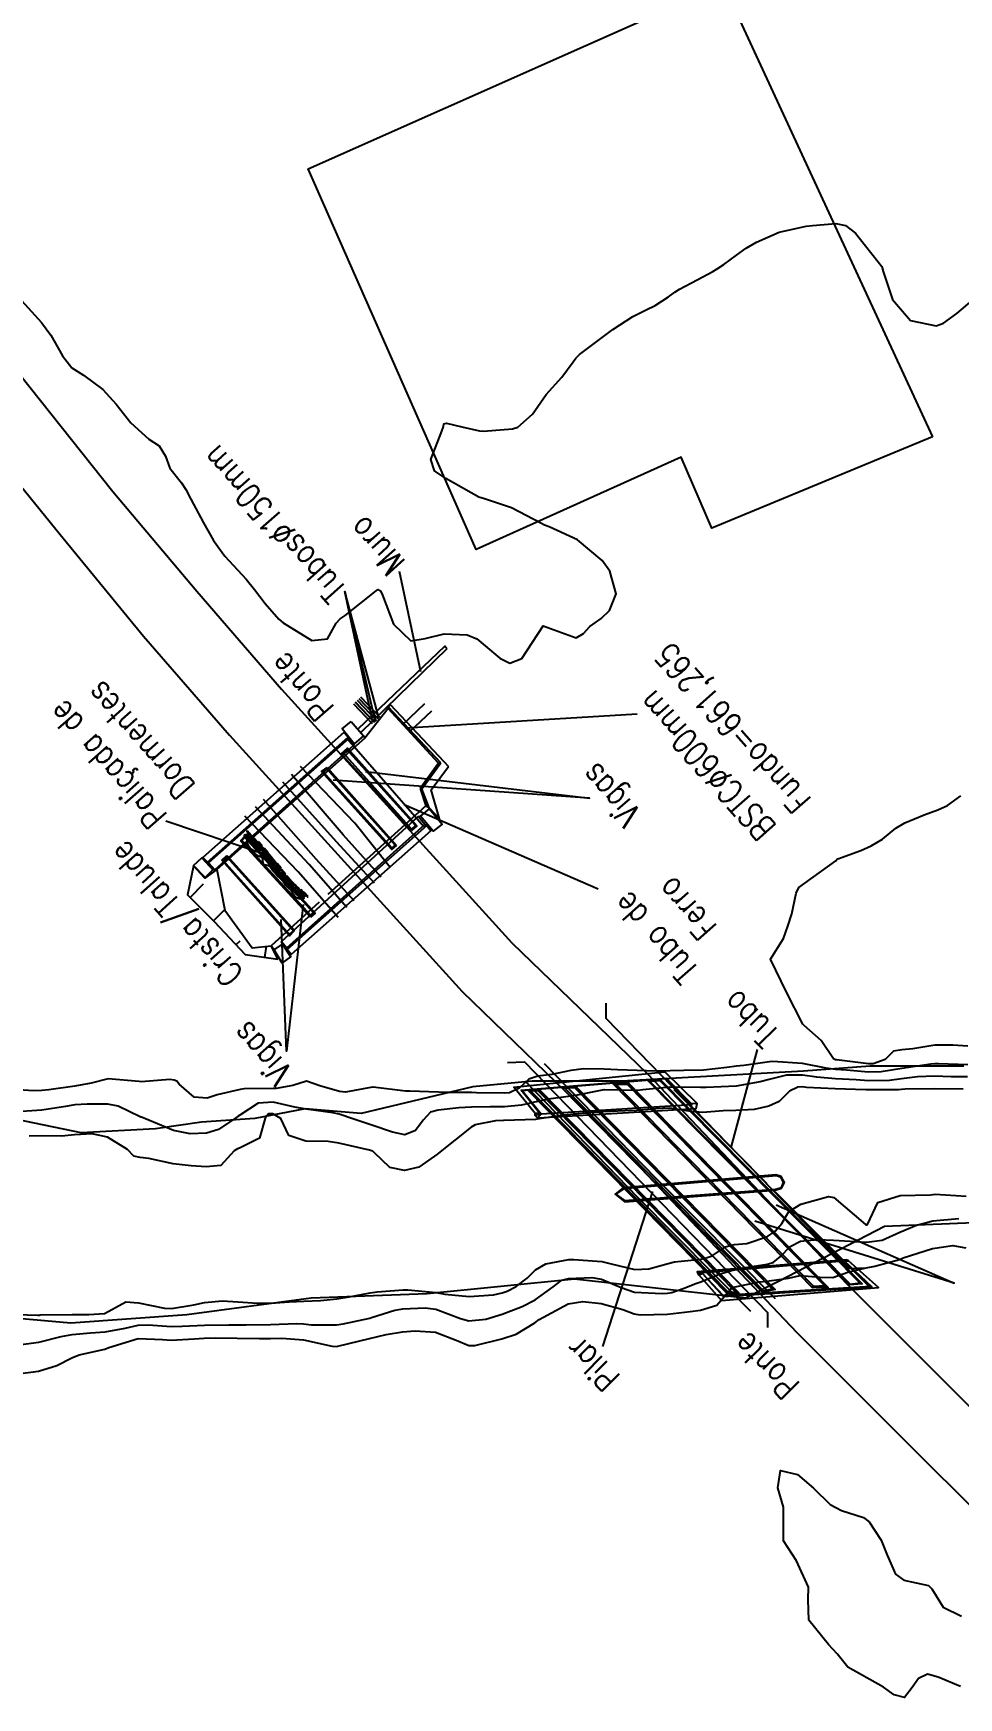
# Model space of a CAD drawing. Header units: metres. Extents: x 292545 to 299085, y 7450245 to 7463078.
# Drawn here: x 295940.8 to 295996.8, y 7458257.2 to 7458357.9 of the extents above; entities that cross this region are included whole.
import ezdxf

# ---------------------------------------------------------------- set-up
doc = ezdxf.new("R2010")
doc.units = ezdxf.units.M
doc.linetypes.add('CONTINUO', pattern=[0])
doc.linetypes.add('TRACEJADO', pattern=[8.7, 8, -0.7])
doc.layers.get('0').update_dxf_attribs({"color": 255})
for name, color, linetype in [('_TR_CRAVADO', 45, 'CONTINUO'), ('Curvas de Nivel 1m', 11, 'Continuous'), ('Edificações', 30, 'Continuous'), ('H_TALUDE', 45, 'Continuous'), ('Hidrografia', 140, 'Continuous'), ('LASTRO', 45, 'Continuous'), ('Linha Férrea', 20, 'Continuous'), ('MURO', 30, 'Continuous'), ('PALIÇADA', 45, 'CONTINUO'), ('PILAR', 45, 'Continuous'), ('PONTE', 45, 'CONTINUO'), ('Pontes e viadutos', 190, 'Continuous'), ('TALUDE', 45, 'Continuous'), ('TEXTO', 45, 'Continuous'), ('TRILHO', 45, 'Continuous'), ('TUBO', 45, 'Continuous'), ('VIGA', 190, 'Continuous')]:
    doc.layers.add(name, color=color, linetype=linetype)
doc.styles.add('ROMANS', font='romans', dxfattribs={"height": 0.2})
doc.styles.get("Standard").update_dxf_attribs({"font": 'simplex.shx'})

# ---------------------------------------------------------------- blocks, each defined once
blk = doc.blocks.new('SIMB_TR_CRAVADO')
at = {"color": 0, "linetype": 'Continuous', "flags": 128}
for points in [[(-0.49, 0.74), (-0.49, 0.46)], [(-0.43, 0.4), (-0.2, 0.4)], [(-0.34, 0.89), (0.33, 0.89)], [(-0.15, 0.35), (-0.15, -0.35)], [(0.15, 0.35), (0.15, -0.35)], [(0.2, 0.4), (0.43, 0.4)], [(0.49, 0.74), (0.49, 0.46)], [(-0.91, -0.64), (-0.91, -0.78)], [(-0.91, -0.78), (0.91, -0.78)], [(-0.85, -0.58), (-0.37, -0.58)], [(0.37, -0.58), (0.84, -0.58)], [(0.91, -0.64), (0.91, -0.78)]]:
    blk.add_lwpolyline(points, dxfattribs=at)
at = {"color": 0, "linetype": 'Continuous'}
for centre, radius, start, end in [((-0.34, 0.74), 0.156, 90, 180), ((-0.43, 0.46), 0.0616, 180, 270), ((-0.2, 0.35), 0.0558, 0, 90), ((0.2, 0.35), 0.0558, 90, 180), ((0.33, 0.74), 0.156, 0, 90), ((0.43, 0.46), 0.0616, 270, 0), ((-0.85, -0.64), 0.0642, 90, 180), ((-0.37, -0.35), 0.226, 270, 0), ((0.37, -0.35), 0.226, 180, 270), ((0.84, -0.64), 0.0642, 0, 90)]:
    blk.add_arc(centre, radius, start, end, dxfattribs=at)
at = {"color": 0}
blk.add_point((0, 0), dxfattribs=at)
for tag in ['desc:', 'cota:', 'pto:']:
    blk.add_attdef(tag, (0, 0), '', height=1)
blk = doc.blocks.new('5306C51293E414118D0B4')
at = {"layer": 'H_TALUDE', "color": 32, "linetype": 'CONTINUO', "flags": 128}
for points in [[(0, 0), (0, 0)], [(-0.21, -1.9), (0.6, -1.09)], [(1.21, -3.31), (1.89, -2.63)], [(2.59, -4.76), (2.83, -4.53)], [(4.32, -5.53), (4.42, -4.86)]]:
    blk.add_lwpolyline(points, dxfattribs=at)

msp = doc.modelspace()

# ---------------------------------------------------------------- linework, layer by layer
at = {"layer": 'Curvas de Nivel 1m', "flags": 128}
for points, elevation in [([(295939.88, 7458341.98), (295941.28, 7458340.42), (295941.85, 7458339.65), (295942.56, 7458338.4), (295943.11, 7458337.67), (295943.82, 7458337.22), (295944.99, 7458336.37), (295945.8, 7458335.47), (295946.69, 7458334.35), (295947.77, 7458333.36), (295948.4, 7458332.96), (295948.78, 7458332.32), (295949.04, 7458331.6), (295949.75, 7458330.71), (295950.02, 7458330.31), (295950.32, 7458329.72), (295951.09, 7458328.3), (295951.7, 7458327.22), (295952.38, 7458326.28), (295953.67, 7458324.88), (295954.18, 7458324.26), (295954.81, 7458323.41), (295955.65, 7458322.47), (295955.9, 7458322.24), (295957.63, 7458321.16), (295958.58, 7458321.26), (295959.11, 7458322.21), (295959.35, 7458322.49), (295959.65, 7458322.68), (295961.54, 7458324.17), (295961.6, 7458324.24), (295961.66, 7458324.26), (295961.8, 7458324.17), (295961.92, 7458323.91), (295962.59, 7458322.16), (295963.63, 7458321.14), (295964.49, 7458321.29), (295965.64, 7458321.58), (295967.04, 7458321.51), (295967.63, 7458321.26), (295969.01, 7458320.09), (295969.62, 7458319.79), (295970.34, 7458320.07), (295971.64, 7458322.05), (295973.64, 7458321.33), (295974.07, 7458321.6), (295974.47, 7458322.02), (295975.15, 7458322.51), (295975.65, 7458322.99), (295976.05, 7458324), (295975.68, 7458325.36), (295975.21, 7458326.01), (295973.71, 7458327.26), (295971.99, 7458328.05), (295971.71, 7458328.16), (295971.5, 7458328.27), (295969.73, 7458329.2), (295968.09, 7458329.74), (295967.74, 7458329.84), (295967.28, 7458330.1), (295965.75, 7458330.98), (295965.06, 7458331.43), (295964.84, 7458332.13), (295965.51, 7458333.85), (295965.6, 7458334.12), (295965.63, 7458334.28), (295965.79, 7458334.33), (295966.71, 7458334.11), (295967.78, 7458333.87), (295968.03, 7458333.85), (295969.78, 7458333.99), (295970.11, 7458334.08), (295970.99, 7458334.87), (295971.81, 7458336.05), (295972.77, 7458337.1), (295973.45, 7458338.03), (295973.61, 7458338.25), (295973.84, 7458338.48), (295975.85, 7458340), (295977.06, 7458340.79), (295977.87, 7458341.18), (295978.41, 7458341.44), (295979.22, 7458341.97), (295979.6, 7458342.25), (295979.89, 7458342.43), (295980.95, 7458343), (295981.9, 7458343.51), (295982.17, 7458343.66), (295982.57, 7458343.92), (295983.34, 7458344.49), (295983.91, 7458344.91), (295984.54, 7458345.28), (295985.92, 7458345.89), (295987.55, 7458346.24), (295987.93, 7458346.28), (295989.35, 7458346.42), (295989.93, 7458346.29), (295990.54, 7458345.83), (295991.14, 7458345.05), (295991.91, 7458344.08), (295992.12, 7458343.81), (295992.21, 7458343.5), (295992.77, 7458341.8), (295993.86, 7458340.54), (295995.42, 7458340.22), (295995.86, 7458340.38), (295996.67, 7458340.96), (295997.6, 7458341.74)], 663), ([(295997.34, 7458296.62), (295996.43, 7458296.67), (295995.34, 7458296.68), (295994.01, 7458296.46), (295993.34, 7458296.4), (295992.84, 7458296.31), (295992.32, 7458295.81), (295991.6, 7458295.55), (295991.33, 7458295.55), (295989.38, 7458295.79), (295989.33, 7458295.79), (295989.29, 7458295.8), (295989.2, 7458295.84), (295988.45, 7458296.96), (295987.42, 7458297.87), (295987.35, 7458297.94), (295986.36, 7458299.88), (295985.4, 7458301.89), (295986.17, 7458303.13), (295986.45, 7458303.88), (295986.69, 7458304.63), (295986.95, 7458305.88), (295987.11, 7458306.22), (295987.46, 7458306.48), (295989.34, 7458307.84), (295989.41, 7458307.91), (295989.47, 7458307.95), (295990.85, 7458308.46), (295991.49, 7458308.74), (295992.16, 7458309.15), (295992.97, 7458309.8), (295993.51, 7458310.13), (295994.68, 7458310.61), (295995.51, 7458310.91), (295996.1, 7458311.18), (295996.91, 7458311.76)], 664), ([(295997.33, 7458295.48), (295995.56, 7458295.54), (295995.33, 7458295.54), (295995.09, 7458295.53), (295993.33, 7458295.26), (295992.08, 7458295.06), (295991.33, 7458295.04), (295989.99, 7458295.17), (295989.33, 7458295.21), (295988.76, 7458295.28), (295987.33, 7458295.56), (295985.54, 7458295.68), (295985.33, 7458295.66), (295983.78, 7458295.45), (295983.33, 7458295.4), (295982.74, 7458295.33), (295981.33, 7458295.17), (295980.14, 7458295.14), (295979.32, 7458295.13), (295978.47, 7458295.11), (295977.32, 7458295.15), (295976.14, 7458295.19), (295975.33, 7458295.22), (295974.1, 7458295.25), (295973.32, 7458295.14), (295972.16, 7458294.89), (295971.32, 7458294.8), (295970.76, 7458294.62), (295970.18, 7458294.07), (295969.59, 7458293.79), (295969.31, 7458293.76), (295967.61, 7458293.79), (295967.31, 7458293.8), (295965.63, 7458293.81), (295965.31, 7458293.82), (295963.56, 7458293.9), (295963.31, 7458293.9), (295961.35, 7458294.14), (295961.31, 7458294.14), (295959.68, 7458293.82), (295959.31, 7458293.86), (295958.12, 7458294.21), (295957.32, 7458294.49), (295956.49, 7458294.23), (295955.49, 7458294.06), (295955.31, 7458294.06), (295953.55, 7458294.03), (295953.31, 7458294), (295951.92, 7458293.67), (295951.3, 7458293.47), (295950.53, 7458293.53), (295949.62, 7458294.32), (295949.48, 7458294.49), (295949.32, 7458294.56), (295949.05, 7458294.59), (295947.31, 7458294.46), (295947.19, 7458294.47), (295945.32, 7458294.63), (295944.29, 7458294.38), (295943.31, 7458294.2), (295941.73, 7458293.98), (295941.31, 7458293.93), (295940.8, 7458293.91), (295939.31, 7458294.02)], 663), ([(295997.32, 7458294.75), (295996.32, 7458294.76), (295995.32, 7458294.79), (295994.29, 7458294.75), (295993.32, 7458294.63), (295992.59, 7458294.53), (295991.32, 7458294.52), (295990.58, 7458294.57), (295989.32, 7458294.63), (295988.19, 7458294.73), (295987.32, 7458294.86), (295986.35, 7458294.85), (295985.32, 7458294.6), (295984.77, 7458294.45), (295983.32, 7458294.2), (295981.49, 7458294.12), (295981.31, 7458294.11), (295981.15, 7458294.11), (295979.31, 7458294.13), (295977.66, 7458293.98), (295977.36, 7458293.94), (295977.31, 7458293.93), (295975.35, 7458293.97), (295975.31, 7458293.97), (295973.69, 7458293.64), (295973.31, 7458293.58), (295971.95, 7458293.4), (295971.3, 7458293.26), (295970.33, 7458293.04), (295969.3, 7458292.95), (295968.44, 7458292.94), (295967.3, 7458292.93), (295966.53, 7458292.88), (295965.29, 7458292.74), (295964.82, 7458292.61), (295964.37, 7458292.14), (295963.91, 7458291.51), (295963.27, 7458291.25), (295962.53, 7458291.41), (295961.28, 7458291.83), (295960.19, 7458292.19), (295959.29, 7458292.49), (295958.92, 7458292.57), (295957.29, 7458292.8), (295956.61, 7458292.92), (295955.3, 7458293.22), (295954.4, 7458293.16), (295953.29, 7458292.44), (295953.19, 7458292.37), (295953.05, 7458292.27), (295951.99, 7458291.57), (295951.27, 7458291.34), (295950.28, 7458291.31), (295949.28, 7458291.51), (295947.33, 7458292.31), (295947.29, 7458292.32), (295947.26, 7458292.34), (295945.92, 7458292.98), (295945.3, 7458293.1), (295944.04, 7458293.11), (295943.3, 7458293.06), (295942.73, 7458292.97), (295941.3, 7458292.74), (295939.47, 7458292.61)], 662), ([(295997.05, 7458294.01), (295995.32, 7458294.04), (295993.53, 7458294.02), (295993.31, 7458293.99), (295993.14, 7458293.98), (295991.31, 7458293.98), (295991.15, 7458293.98), (295989.31, 7458294.04), (295987.57, 7458294.12), (295987.32, 7458294.15), (295987.05, 7458294.14), (295986.54, 7458293.88), (295985.92, 7458293.27), (295985.3, 7458292.99), (295984.4, 7458292.79), (295983.29, 7458292.71), (295982.53, 7458292.69), (295981.29, 7458292.6), (295980.58, 7458292.66), (295979.3, 7458292.86), (295978.43, 7458292.83), (295977.29, 7458292.72), (295976.59, 7458292.7), (295975.29, 7458292.64), (295974.72, 7458292.59), (295973.29, 7458292.48), (295972.89, 7458292.43), (295971.28, 7458292.19), (295971.17, 7458292.18), (295969.28, 7458292.12), (295969.24, 7458292.12), (295968.75, 7458292.09), (295967.53, 7458291.85), (295967.28, 7458291.71), (295965.31, 7458290.13), (295965.26, 7458290.09), (295964.12, 7458289.28), (295963.25, 7458289.09), (295962.35, 7458289.26), (295961.42, 7458290.18), (295961.33, 7458290.25), (295961.26, 7458290.27), (295961.13, 7458290.31), (295959.27, 7458290.75), (295958.62, 7458290.85), (295957.27, 7458290.87), (295956.24, 7458291.2), (295955.76, 7458292.24), (295955.29, 7458292.52), (295955.02, 7458292.52), (295954.81, 7458292.25), (295954.47, 7458291.05), (295953.26, 7458290.43), (295953.14, 7458290.4), (295952.95, 7458290.27), (295952.14, 7458289.4), (295951.25, 7458289.3), (295950.33, 7458289.38), (295949.25, 7458289.5), (295947.77, 7458289.82), (295947.26, 7458289.87), (295946.88, 7458289.96), (295946.48, 7458290.35), (295945.27, 7458291.1), (295944.35, 7458291.31), (295943.28, 7458291.25), (295942.5, 7458291.17), (295941.27, 7458291.18), (295940.53, 7458291.17)], 661), ([(295939.14, 7458280.39), (295941.07, 7458280.34), (295941.14, 7458280.34), (295941.2, 7458280.35), (295943.14, 7458280.37), (295943.16, 7458280.37), (295944.14, 7458280.38), (295945.09, 7458280.43), (295945.14, 7458280.45), (295946.38, 7458281.13), (295947.15, 7458281.07), (295948.72, 7458280.75), (295949.15, 7458280.73), (295950.51, 7458280.95), (295951.15, 7458281.1), (295952.23, 7458281.2), (295953.16, 7458281.14), (295954.36, 7458281.05), (295955.16, 7458281.06), (295956.26, 7458281.13), (295957.16, 7458281.17), (295958.16, 7458281.21), (295959.16, 7458281.32), (295959.9, 7458281.45), (295961.17, 7458281.69), (295961.59, 7458281.75), (295963.17, 7458281.87), (295963.44, 7458281.87), (295965.17, 7458281.7), (295965.68, 7458281.61), (295967.16, 7458281.47), (295968.63, 7458281.56), (295969.16, 7458281.68), (295969.46, 7458281.78), (295970.01, 7458282.07), (295970.66, 7458282.58), (295971.18, 7458283.07), (295971.79, 7458283.44), (295973.19, 7458283.71), (295973.5, 7458283.71), (295975.19, 7458283.57), (295975.75, 7458283.43), (295977.18, 7458283.1), (295978.03, 7458283.13), (295979.19, 7458283.45), (295979.59, 7458283.55), (295981.19, 7458283.73), (295981.37, 7458283.76), (295981.86, 7458283.93), (295982.66, 7458284.46), (295983.2, 7458284.6), (295983.95, 7458284.66), (295985.2, 7458285.09), (295985.68, 7458285.42), (295986.07, 7458285.88), (295986.5, 7458286.6), (295987.22, 7458287.06), (295988.9, 7458287.51), (295989.23, 7458287.45), (295991.13, 7458285.82), (295991.21, 7458285.79), (295991.24, 7458285.79), (295991.27, 7458285.82), (295991.88, 7458287.16), (295993.23, 7458287.57), (295995.07, 7458287.61), (295995.23, 7458287.64), (295995.35, 7458287.65), (295997.23, 7458287.53)], 661), ([(295939.12, 7458278.44), (295941.13, 7458278.69), (295942.48, 7458279.05), (295943.13, 7458279.17), (295944.25, 7458279.26), (295945.13, 7458279.33), (295946.34, 7458279.55), (295947.14, 7458279.73), (295947.73, 7458279.74), (295949.14, 7458279.64), (295949.79, 7458279.66), (295951.14, 7458279.72), (295952.61, 7458279.75), (295953.14, 7458279.75), (295953.66, 7458279.74), (295955.14, 7458279.76), (295956.74, 7458279.83), (295957.14, 7458279.8), (295957.61, 7458279.74), (295959.14, 7458279.75), (295959.53, 7458279.81), (295961.14, 7458280.15), (295961.25, 7458280.18), (295962.67, 7458280.64), (295963.15, 7458280.72), (295964.5, 7458280.78), (295965.15, 7458280.69), (295966.64, 7458280.12), (295967.14, 7458279.98), (295968.16, 7458280.09), (295969.15, 7458280.39), (295970.36, 7458280.86), (295971.15, 7458281.26), (295972.25, 7458282.04), (295972.77, 7458282.44), (295973.17, 7458282.55), (295974.58, 7458282.61), (295975.17, 7458282.51), (295976.35, 7458282), (295977.16, 7458281.72), (295978.84, 7458281.64), (295979.16, 7458281.66), (295979.42, 7458281.7), (295980.11, 7458281.95), (295980.87, 7458282.24), (295981.17, 7458282.35), (295982.28, 7458282.82), (295983.18, 7458283.08), (295983.88, 7458283.22), (295985.19, 7458283.41), (295985.55, 7458283.52), (295985.99, 7458283.88), (295986.59, 7458284.48), (295987.2, 7458284.82), (295988.26, 7458284.91), (295989.2, 7458284.87), (295990.22, 7458284.81), (295991.2, 7458284.74), (295992.15, 7458284.87), (295993.21, 7458285.35), (295994.22, 7458285.78), (295995.22, 7458286.04), (295996.78, 7458286.19)], 662), ([(295939.38, 7458276.71), (295941.11, 7458276.94), (295942.22, 7458277.29), (295943.12, 7458277.75), (295943.57, 7458277.93), (295945.12, 7458278.28), (295945.36, 7458278.37), (295947.13, 7458278.92), (295948.6, 7458278.86), (295949.13, 7458278.81), (295950.53, 7458278.9), (295951.13, 7458278.93), (295951.79, 7458278.95), (295953.13, 7458278.94), (295954.47, 7458278.92), (295955.13, 7458278.92), (295955.83, 7458278.94), (295957.13, 7458278.84), (295958.88, 7458278.45), (295959.13, 7458278.43), (295960.54, 7458278.77), (295961.13, 7458278.92), (295962.14, 7458279.17), (295963.13, 7458279.33), (295963.89, 7458279.39), (295965.13, 7458279.3), (295966.47, 7458278.77), (295967.13, 7458278.49), (295967.51, 7458278.49), (295969.13, 7458278.89), (295970.01, 7458279.19), (295971.14, 7458279.87), (295971.39, 7458280.06), (295973.15, 7458281.01), (295974.03, 7458281.15), (295975.15, 7458281.04), (295976.46, 7458280.68), (295977.15, 7458280.42), (295977.51, 7458280.35), (295979.15, 7458280.39), (295980.54, 7458280.55), (295981.15, 7458280.63), (295982.15, 7458280.93), (295983, 7458281.92), (295983.09, 7458281.99), (295983.16, 7458282.02), (295984.73, 7458282.34), (295985.17, 7458282.38), (295986.48, 7458282.57), (295987.18, 7458282.74), (295988.39, 7458282.64), (295989.17, 7458282.61), (295990.08, 7458282.93), (295991.18, 7458283.2), (295991.7, 7458283.3), (295993.19, 7458283.7), (295993.26, 7458283.73), (295993.42, 7458283.8), (295995.2, 7458284.37), (295996.42, 7458284.54), (295997.2, 7458284.41)], 663), ([(295996.88, 7458257.85), (295995.54, 7458258.42), (295994.89, 7458258.61), (295994.35, 7458258.33), (295993.96, 7458257.79), (295993.49, 7458257.18), (295992.88, 7458257.35), (295992.23, 7458257.81), (295990.89, 7458258.56), (295990.08, 7458259.02), (295989.42, 7458259.84), (295988.91, 7458260.4), (295987.72, 7458261.86), (295987.68, 7458263.13), (295987.69, 7458263.86), (295986.97, 7458265.46), (295986.7, 7458265.87), (295986.18, 7458266.68), (295986.17, 7458267.88), (295986.18, 7458268.71), (295985.84, 7458269.88), (295986, 7458270.92), (295987.03, 7458270.69), (295988, 7458269.86), (295989.01, 7458268.88), (295989.68, 7458268.51), (295991.01, 7458268.08), (295991.36, 7458267.82), (295992.08, 7458266.72), (295992.46, 7458265.81), (295992.96, 7458264.66), (295993.46, 7458264.29), (295994.95, 7458263.96), (295995.15, 7458263.77), (295995.83, 7458262.66), (295996.94, 7458262.12)], 664)]:
    msp.add_lwpolyline(points, dxfattribs=dict(at, elevation=elevation))
at = {"layer": 'Edificações'}
msp.add_lwpolyline([(295995.19, 7458333.49), (295981.85, 7458327.96), (295979.99, 7458332.27), (295967.59, 7458326.68), (295957.41, 7458349.71), (295982.53, 7458360.9)], close=True, dxfattribs=at)
at = {"layer": 'Hidrografia'}
for points in [[(295997.69, 7458285.92), (295992.29, 7458285.7), (295985.92, 7458282.38), (295983.87, 7458281.36), (295973.54, 7458282.51), (295964.61, 7458281.62), (295957.59, 7458281.36), (295950.07, 7458280.35), (295943.05, 7458279.84), (295934.63, 7458280.6), (295921.33, 7458284.95), (295917.38, 7458287.88), (295914.06, 7458292.34), (295913.81, 7458297.82), (295913.04, 7458303.55), (295904.61, 7458314.18), (295899.5, 7458321.44), (295896.95, 7458325.65), (295893.64, 7458329.47), (295885.85, 7458341.32), (295882.6, 7458347.05)], [(295997.09, 7458295.41), (295991.42, 7458295.41), (295987.38, 7458295.1), (295976.38, 7458294.5), (295970.97, 7458294.5), (295967.38, 7458294.15), (295960.63, 7458292.53), (295957.24, 7458292.83), (295954.2, 7458292.23), (295950.96, 7458292.02), (295948.18, 7458291.62), (295943.68, 7458291.37), (295938.5, 7458292.44)]]:
    msp.add_lwpolyline(points, dxfattribs=at)
at = {"layer": 'LASTRO', "linetype": 'CONTINUO'}
for points in [[(295962.38, 7458307.42, 663.27), (295960.24, 7458310.12, 662.79), (295956.95, 7458313.55, 663.1)], [(295961.83, 7458306.85, 663.37), (295959.53, 7458309.4, 663.33), (295956.41, 7458313.06, 663.34)], [(295959.23, 7458304.4, 663.28), (295956.82, 7458307.16, 663.14), (295953.59, 7458310.53, 663.22)], [(295959.75, 7458305, 663.48), (295957.47, 7458307.62, 663.45), (295954.24, 7458311.11, 663.47)]]:
    msp.add_polyline3d(points, dxfattribs=at)
at = {"layer": 'Linha Férrea', "linetype": 'Continuous'}
for points in [[(295890.55, 7458413.87), (295893.5, 7458408.4), (295895.46, 7458404.78), (295898.33, 7458399.46), (295900.72, 7458395.31), (295904.35, 7458389.23), (295907.72, 7458383.5), (295911.31, 7458377.62), (295916.65, 7458369.41), (295923.27, 7458359.65), (295928.92, 7458351.9), (295933.6, 7458345.45), (295938.7, 7458338.84), (295945.6, 7458330.19), (295950.68, 7458324.16), (295955.81, 7458318.22), (295969.75, 7458302.87), (295977.94, 7458294.94), (295990, 7458282.22), (296007.82, 7458264.41)], [(295886.95, 7458411.95), (295889.77, 7458406.43), (295891.77, 7458402.74), (295894.74, 7458397.45), (295897.07, 7458393.21), (295900.72, 7458387.08), (295904.1, 7458381.33), (295907.75, 7458375.37), (295913.14, 7458367.08), (295919.82, 7458357.23), (295925.51, 7458349.41), (295930.23, 7458342.92), (295935.4, 7458336.22), (295942.42, 7458327.59), (295947.46, 7458321.44), (295952.66, 7458315.43), (295966.73, 7458299.93), (295974.95, 7458291.98), (295986.98, 7458279.28), (296004.86, 7458261.42)]]:
    msp.add_lwpolyline(points, dxfattribs=at)
at = {"layer": 'MURO', "linetype": 'TRACEJADO', "flags": 128}
for points in [[(295965.31, 7458313.74), (295964.19, 7458312.22), (295964.54, 7458311.17)], [(295964.54, 7458311.17), (295955.18, 7458302.69)]]:
    msp.add_lwpolyline(points, dxfattribs=at)
at = {"layer": 'MURO', "linetype": 'CONTINUO'}
for points in [[(295965.8, 7458320.67, 663.16), (295965.69, 7458320.83, 663.08), (295960.42, 7458315.8, 663.23)], [(295965.8, 7458320.67, 663.16), (295960.6, 7458315.6, 663.22)], [(295962.26, 7458317.05, 661.59), (295960.85, 7458315.25, 661.46)], [(295965.44, 7458313.77, 662.89), (295962.26, 7458317.16, 662.93)], [(295965.44, 7458313.77, 662.89), (295965.31, 7458313.74, 661.89), (295962.26, 7458317.05, 661.59), (295962.26, 7458317.16, 662.93)], [(295964.73, 7458311.04, 662.49), (295964.29, 7458312.2, 662.67), (295965.44, 7458313.77, 662.89)]]:
    msp.add_polyline3d(points, dxfattribs=at)
at = {"layer": 'PALIÇADA', "linetype": 'CONTINUO'}
for points in [[(295956.93, 7458305.52, 663.99), (295957.18, 7458305.7, 662.9), (295956.97, 7458305.85, 663.11), (295956.79, 7458305.97, 663.19), (295956.61, 7458306.15, 663.21), (295956.45, 7458306.33, 663.27), (295956.29, 7458306.48, 663.27), (295956.13, 7458306.69, 663.25), (295955.92, 7458306.86, 663.24), (295955.81, 7458307.06, 663.24), (295955.64, 7458307.23, 663.22), (295955.54, 7458307.43, 663.19), (295955.32, 7458307.63, 663.08), (295955.2, 7458307.79, 663.07), (295955.03, 7458308, 662.95), (295954.92, 7458308.13, 662.86), (295954.76, 7458308.35, 662.84), (295954.51, 7458308.56, 662.85), (295954.41, 7458308.77, 662.85), (295954.24, 7458308.85, 662.89), (295954.05, 7458309.06, 662.99), (295953.92, 7458309.21, 663.06), (295953.73, 7458309.4, 663.06), (295953.71, 7458309.04, 663.43)], [(295956.93, 7458305.52, 663.99), (295956.71, 7458305.59, 664.09), (295956.54, 7458305.79, 664.08), (295956.4, 7458306.01, 663.94), (295956.22, 7458306.17, 664.02), (295956.06, 7458306.33, 663.98), (295955.93, 7458306.56, 664.04), (295955.74, 7458306.75, 663.87), (295955.56, 7458306.9, 663.95), (295955.42, 7458307.09, 663.98), (295955.29, 7458307.23, 663.94), (295955.09, 7458307.48, 663.97), (295954.97, 7458307.54, 663.99), (295954.71, 7458307.62, 663.76), (295954.65, 7458308.02, 663.81), (295954.44, 7458308.12, 663.94), (295954.19, 7458308.28, 663.86), (295954.07, 7458308.47, 663.98), (295953.92, 7458308.56, 664.03), (295953.81, 7458308.75, 664.03), (295953.71, 7458309.04, 663.43)]]:
    msp.add_polyline3d(points, dxfattribs=at)
at = {"layer": 'PILAR', "linetype": 'CONTINUO'}
msp.add_polyline3d([(295976.55, 7458287.27, 662.83), (295985.69, 7458287.96, 662.78), (295986.05, 7458288.06, 662.78), (295986.18, 7458288.36, 662.78), (295986.04, 7458288.67, 662.79), (295985.75, 7458288.77, 662.79), (295976.52, 7458287.97, 662.81), (295976.03, 7458287.66, 662.82)], close=True, dxfattribs=at)
for points in [[(295985.75, 7458288.77, 662.79), (295985.71, 7458288.82, 660.63), (295976.47, 7458288.04, 660.7)], [(295986.04, 7458288.67, 662.79), (295986.03, 7458288.73, 660.63), (295985.71, 7458288.82, 660.63)], [(295986.18, 7458288.36, 662.78), (295986.23, 7458288.36, 660.62), (295986.03, 7458288.73, 660.63)], [(295986.05, 7458288.06, 662.78), (295986.06, 7458288.01, 660.62), (295986.23, 7458288.36, 660.62)], [(295976.52, 7458287.97, 662.81), (295976.47, 7458288.04, 660.7), (295975.99, 7458287.66, 660.7)], [(295976.03, 7458287.66, 662.82), (295975.99, 7458287.66, 660.7), (295976.58, 7458287.2, 660.59)], [(295976.55, 7458287.27, 662.83), (295976.58, 7458287.2, 660.59), (295985.68, 7458287.9, 660.62)], [(295985.69, 7458287.96, 662.78), (295985.68, 7458287.9, 660.62), (295986.06, 7458288.01, 660.62)]]:
    msp.add_polyline3d(points, dxfattribs=at)
at = {"layer": 'PONTE', "linetype": 'TRACEJADO', "flags": 128}
msp.add_lwpolyline([(295964.73, 7458311.04), (295964.54, 7458311.17)], dxfattribs=at)
at = {"layer": 'PONTE', "linetype": 'CONTINUO'}
for points in [[(295962.26, 7458317.16, 662.93), (295962.38, 7458317.29, 662.91), (295965.62, 7458313.85, 662.89), (295965.91, 7458313.55, 662.89)], [(295959.84, 7458315.32, 662.91), (295959.58, 7458315.61, 662.91), (295951.05, 7458308.03, 662.96), (295951.32, 7458307.75, 662.96)], [(295951.39, 7458307.72, 662.68), (295951.32, 7458307.75, 662.96), (295959.84, 7458315.32, 662.91), (295959.87, 7458315.23, 662.63)], [(295960.76, 7458315.4, 663.39), (295960.85, 7458315.25, 661.46), (295951.89, 7458307.31, 661.96)], [(295960.2, 7458314.91, 663.38), (295959.48, 7458315.83, 663.4), (295960.01, 7458316.27, 663.41)], [(295960.01, 7458316.27, 663.41), (295960.76, 7458315.4, 663.39), (295960.2, 7458314.91, 663.38)], [(295960.16, 7458314.82, 662.36), (295959.87, 7458315.23, 662.63), (295951.39, 7458307.72, 662.68), (295951.77, 7458307.29, 662.36)], [(295960.2, 7458314.91, 663.38), (295960.16, 7458314.82, 662.36), (295951.77, 7458307.29, 662.36), (295951.66, 7458307.29, 663.4)], [(295964.73, 7458311.04, 662.49), (295965.36, 7458310.37, 662.49), (295964.86, 7458312.12, 662.67), (295965.91, 7458313.55, 662.89)], [(295955.86, 7458302.78, 663.43), (295955.8, 7458302.95, 662.42), (295964.07, 7458310.51, 662.53), (295964.21, 7458310.54, 663.47)], [(295955.8, 7458302.95, 662.42), (295956.13, 7458302.57, 662.81), (295964.48, 7458310.04, 662.71), (295964.07, 7458310.51, 662.53)], [(295964.21, 7458310.54, 663.47), (295964.75, 7458310.97, 663.47), (295964.73, 7458311.04, 662.49)], [(295964.75, 7458310.97, 663.47), (295965.53, 7458310.06, 663.48), (295964.98, 7458309.63, 663.47), (295964.21, 7458310.54, 663.47)], [(295964.48, 7458310.04, 662.71), (295964.59, 7458309.98, 663.12), (295956.15, 7458302.47, 663.07), (295956.13, 7458302.57, 662.81)], [(295964.59, 7458309.98, 663.12), (295964.84, 7458309.65, 663.12), (295956.38, 7458302.16, 663.07), (295956.15, 7458302.47, 663.07)], [(295951.17, 7458306.78, 663.11), (295951.18, 7458306.82, 663.38), (295950.49, 7458307.55, 663.4), (295950.48, 7458307.52, 663.11)], [(295950.49, 7458307.55, 663.4), (295950.99, 7458308.01, 663.33), (295951.66, 7458307.29, 663.4), (295951.18, 7458306.82, 663.38)], [(295955.36, 7458302.44, 663.44), (295955.18, 7458302.69, 662.21)], [(295955.85, 7458301.63, 663.44), (295955.36, 7458302.44, 663.44), (295955.86, 7458302.78, 663.43)], [(295955.85, 7458301.63, 663.44), (295956.36, 7458302.03, 663.44), (295955.86, 7458302.78, 663.43)], [(295971.42, 7458292.55, 663.27), (295971.16, 7458292.53, 663.25), (295969.86, 7458294.13, 663.29), (295979, 7458295.06, 663.15)], [(295971.42, 7458292.55, 663.27), (295970.3, 7458293.96, 663.26), (295979.07, 7458294.68, 663.16)], [(295970.3, 7458293.96, 663.26), (295970.34, 7458293.94, 662.76), (295979.05, 7458294.65, 662.65), (295979.07, 7458294.68, 663.16)], [(295979, 7458295.06, 663.15), (295980.96, 7458293.14, 663.15), (295980.62, 7458293.12, 663.16)], [(295979.05, 7458294.65, 662.65), (295980.63, 7458293.06, 662.65), (295980.62, 7458293.12, 663.16)], [(295979.07, 7458294.68, 663.16), (295980.62, 7458293.12, 663.16)], [(295971.42, 7458292.55, 663.27), (295971.52, 7458292.5, 662.8), (295970.34, 7458293.94, 662.76)], [(295971.29, 7458292.27, 662.86), (295971.33, 7458292.27, 660.59), (295980.9, 7458292.85, 660.65), (295980.96, 7458293.14, 663.15)], [(295971.16, 7458292.53, 663.25), (295971.14, 7458292.44, 662.92), (295971.52, 7458292.5, 662.8)], [(295971.52, 7458292.5, 662.8), (295971.29, 7458292.27, 662.86), (295971.14, 7458292.44, 662.92)], [(295980.63, 7458293.06, 662.65), (295971.52, 7458292.5, 662.8)], [(295990.02, 7458283.66, 663), (295990.01, 7458283.68, 660.71), (295980.95, 7458282.95, 660.61), (295981, 7458282.86, 663.12), (295981.05, 7458282.78, 663.36)], [(295981.05, 7458282.78, 663.36), (295982.42, 7458281.22, 663.37), (295991.92, 7458282, 663.28), (295990.11, 7458283.62, 663.34)], [(295981.05, 7458282.78, 663.36), (295981.13, 7458282.82, 663.35), (295981.27, 7458282.85, 663.36), (295982.54, 7458281.47, 663.36), (295991.53, 7458282.04, 663.33), (295989.86, 7458283.6, 663.33), (295990.11, 7458283.62, 663.34)], [(295981.06, 7458282.89, 662.86), (295989.81, 7458283.62, 662.85)], [(295990.08, 7458283.64, 663.15), (295990.02, 7458283.66, 663), (295989.81, 7458283.62, 662.85)], [(295990.11, 7458283.62, 663.34), (295990.08, 7458283.64, 663.15), (295989.81, 7458283.62, 662.85)], [(295989.86, 7458283.6, 663.33), (295989.81, 7458283.62, 662.85), (295991.46, 7458282.07, 662.83)], [(295981.13, 7458282.82, 663.35), (295981.06, 7458282.89, 662.86), (295981, 7458282.86, 663.12)], [(295981.27, 7458282.85, 663.36), (295981.28, 7458282.86, 662.86), (295981.06, 7458282.89, 662.86)], [(295982.54, 7458281.47, 663.36), (295982.53, 7458281.53, 663), (295981.28, 7458282.86, 662.86)], [(295991.53, 7458282.04, 663.33), (295991.46, 7458282.07, 662.83), (295982.53, 7458281.53, 663)]]:
    msp.add_polyline3d(points, dxfattribs=at)
at = {"layer": 'Pontes e viadutos'}
for points in [[(295991.18, 7458283.17), (295990.15, 7458283.13), (295975.45, 7458298.29), (295975.44, 7458299.21)], [(295969.48, 7458295.62), (295970.51, 7458295.66), (295985.21, 7458280.5), (295985.21, 7458279.59)]]:
    msp.add_lwpolyline(points, dxfattribs=at)
at = {"layer": 'TALUDE', "linetype": 'CONTINUO'}
for points in [[(295950.48, 7458307.52, 663.11), (295950.12, 7458305.77, 663.22), (295951.73, 7458304.17, 663.03), (295953.61, 7458302.17, 662.94), (295955.59, 7458301.87, 662.9)], [(295951.89, 7458307.31, 661.96), (295951.17, 7458306.78, 663.11), (295950.48, 7458307.52, 663.11)], [(295951.89, 7458307.31, 661.96), (295952.38, 7458304.85, 662), (295954.03, 7458302.56, 662.31), (295955.18, 7458302.69, 662.21)], [(295955.59, 7458301.87, 662.9), (295955.18, 7458302.69, 662.21)]]:
    msp.add_polyline3d(points, dxfattribs=at)
at = {"layer": 'TEXTO', "linetype": 'CONTINUO'}
for points in [[(295962.93, 7458325.36, 0), (295964.22, 7458319.29, 0)], [(295961.7, 7458316.49, 0), (295959.63, 7458324.14, 0), (295961.48, 7458316.27, 0)], [(295961.34, 7458316.2, 0), (295959.63, 7458324.14, 0)], [(295963.36, 7458315.89, 0), (295977.32, 7458316.74, 0)], [(295960.89, 7458313.23, 0), (295974.45, 7458311.62, 0), (295958.94, 7458312.72, 0)], [(295954.67, 7458308.25, 0), (295948.81, 7458310.24, 0)], [(295974.96, 7458306.12, 0), (295963.23, 7458311.22, 0)], [(295957.12, 7458305.19, 0), (295956.1, 7458296.31, 0), (295955.78, 7458304.29, 0)], [(295983.01, 7458290.49, 0), (295984.6, 7458296.41, 0)], [(295978.25, 7458287.82, 0), (295975.22, 7458278.43, 0)], [(295985.73, 7458287, 0), (295996.5, 7458282.26, 0), (295984.45, 7458286.02, 0)]]:
    msp.add_polyline3d(points, dxfattribs=at)
at = {"layer": 'TRILHO', "linetype": 'CONTINUO'}
for points in [[(295961.44, 7458306.48, 663.54), (295959.14, 7458308.99, 663.52), (295955.89, 7458312.59, 663.54)], [(295960.21, 7458305.42, 663.6), (295957.91, 7458307.94, 663.59), (295954.72, 7458311.54, 663.6)], [(295985.69, 7458281.32, 663.69), (295978.48, 7458288.6, 663.65), (295971.71, 7458295.54, 663.59)], [(295984.2, 7458280.56, 663.72), (295977.37, 7458287.46, 663.72), (295970.58, 7458294.45, 663.66)]]:
    msp.add_polyline3d(points, dxfattribs=at)
at = {"layer": 'TUBO', "linetype": 'TRACEJADO', "flags": 128}
for points in [[(295961.31, 7458316.13), (295960.18, 7458317.32)], [(295961.42, 7458316.23), (295960.28, 7458317.42)], [(295961.46, 7458316.2), (295960.29, 7458317.43)], [(295961.57, 7458316.31), (295960.4, 7458317.53)], [(295961.7, 7458316.39), (295960.5, 7458317.64)], [(295961.8, 7458316.49), (295960.61, 7458317.74)], [(295963.15, 7458316.09), (295964.48, 7458317.35)], [(295963.55, 7458315.64), (295964.9, 7458316.91)], [(295964.41, 7458309.89), (295959.77, 7458315.21)], [(295991.32, 7458282.1), (295979.1, 7458294.43)]]:
    msp.add_lwpolyline(points, dxfattribs=at)
at = {"layer": 'VIGA', "linetype": 'CONTINUO'}
for points in [[(295959.42, 7458314.31, 662.34), (295959.55, 7458314.34, 663.12), (295959.76, 7458314.57, 663.1), (295959.79, 7458314.66, 662.34)], [(295958.56, 7458313.49, 662.37), (295958.52, 7458313.43, 663.17), (295958.3, 7458313.24, 663.18), (295958.23, 7458313.23, 662.37)], [(295953.33, 7458309.05, 662.39), (295953.41, 7458309.07, 663.05), (295953.58, 7458309.25, 663.03), (295953.59, 7458309.32, 662.39)], [(295963.67, 7458309.66, 662.61), (295963.68, 7458309.74, 663.16), (295963.93, 7458309.96, 663.15), (295964, 7458309.96, 662.61)], [(295962.76, 7458308.77, 662.58), (295962.69, 7458308.78, 663.21), (295962.49, 7458308.61, 663.24), (295962.48, 7458308.52, 662.58)], [(295952.49, 7458308.15, 662.37), (295952.49, 7458308.08, 663.09), (295952.26, 7458307.88, 663.09), (295952.2, 7458307.88, 662.37)], [(295957.56, 7458304.42, 662.41), (295957.57, 7458304.52, 663.1), (295957.77, 7458304.66, 663.09), (295957.85, 7458304.66, 662.41)], [(295956.6, 7458303.61, 662.41), (295956.54, 7458303.59, 663.14), (295956.31, 7458303.36, 663.14), (295956.29, 7458303.3, 662.41)], [(295972.77, 7458294.1, 662.82), (295972.94, 7458294.07, 663.27), (295973.53, 7458294.12, 663.27), (295973.62, 7458294.17, 662.82)], [(295975.85, 7458294.36, 662.84), (295976.04, 7458294.31, 663.4), (295976.71, 7458294.32, 663.38), (295976.75, 7458294.42, 662.84)], [(295977.97, 7458294.53, 662.79), (295978.07, 7458294.5, 663.33), (295978.7, 7458294.53, 663.31), (295978.71, 7458294.6, 662.79)], [(295970.72, 7458293.93, 662.84), (295970.87, 7458293.92, 663.34), (295971.31, 7458293.94, 663.34), (295971.4, 7458293.99, 662.84)], [(295987.94, 7458281.99, 662.96), (295988, 7458282.09, 663.48), (295988.65, 7458282.12, 663.46), (295988.89, 7458282.01, 662.96)], [(295990.18, 7458282.17, 662.94), (295990.21, 7458282.21, 663.43), (295990.8, 7458282.29, 663.42), (295990.93, 7458282.22, 662.94)], [(295982.76, 7458281.65, 662.9), (295982.83, 7458281.73, 663.39), (295983.3, 7458281.72, 663.38), (295983.48, 7458281.69, 662.9)], [(295984.9, 7458281.73, 662.82), (295984.97, 7458281.8, 663.33), (295985.49, 7458281.93, 663.31), (295985.68, 7458281.88, 662.82)]]:
    msp.add_polyline3d(points, close=True, dxfattribs=at)
for points in [[(295963.67, 7458309.66, 662.61), (295959.42, 7458314.31, 662.34)], [(295959.55, 7458314.34, 663.12), (295963.68, 7458309.74, 663.16)], [(295963.93, 7458309.96, 663.15), (295959.76, 7458314.57, 663.1)], [(295959.79, 7458314.66, 662.34), (295964, 7458309.96, 662.61)], [(295962.69, 7458308.78, 663.21), (295958.52, 7458313.43, 663.17)], [(295958.56, 7458313.49, 662.37), (295962.76, 7458308.77, 662.58)], [(295962.48, 7458308.52, 662.58), (295958.23, 7458313.23, 662.37)], [(295958.3, 7458313.24, 663.18), (295962.49, 7458308.61, 663.24)], [(295957.77, 7458304.66, 663.09), (295953.58, 7458309.25, 663.03)], [(295953.59, 7458309.32, 662.39), (295957.85, 7458304.66, 662.41)], [(295957.56, 7458304.42, 662.41), (295953.33, 7458309.05, 662.39)], [(295953.41, 7458309.07, 663.05), (295957.57, 7458304.52, 663.1)], [(295956.29, 7458303.3, 662.41), (295952.2, 7458307.88, 662.37)], [(295952.26, 7458307.88, 663.09), (295956.31, 7458303.36, 663.14)], [(295952.49, 7458308.15, 662.37), (295956.6, 7458303.61, 662.41)], [(295956.54, 7458303.59, 663.14), (295952.49, 7458308.08, 663.09)], [(295973.53, 7458294.12, 663.27), (295985.49, 7458281.93, 663.31)], [(295985.68, 7458281.88, 662.82), (295973.62, 7458294.17, 662.82)], [(295975.85, 7458294.36, 662.84), (295987.94, 7458281.99, 662.96)], [(295988, 7458282.09, 663.48), (295976.04, 7458294.31, 663.4)], [(295976.71, 7458294.32, 663.38), (295988.65, 7458282.12, 663.46)], [(295988.89, 7458282.01, 662.96), (295976.75, 7458294.42, 662.84)], [(295977.97, 7458294.53, 662.79), (295990.18, 7458282.17, 662.94)], [(295990.21, 7458282.21, 663.43), (295978.07, 7458294.5, 663.33)], [(295978.7, 7458294.53, 663.31), (295990.8, 7458282.29, 663.42)], [(295990.93, 7458282.22, 662.94), (295978.71, 7458294.6, 662.79)], [(295970.72, 7458293.93, 662.84), (295982.76, 7458281.65, 662.9)], [(295982.83, 7458281.73, 663.39), (295970.87, 7458293.92, 663.34)], [(295971.31, 7458293.94, 663.34), (295983.3, 7458281.72, 663.38)], [(295983.48, 7458281.69, 662.9), (295971.4, 7458293.99, 662.84)], [(295972.77, 7458294.1, 662.82), (295984.9, 7458281.73, 662.82)], [(295984.97, 7458281.8, 663.33), (295972.94, 7458294.07, 663.27)]]:
    msp.add_polyline3d(points, dxfattribs=at)

# ---------------------------------------------------------------- block references
at = {"layer": '_TR_CRAVADO', "xscale": 0.1999999999999999, "yscale": 0.1999999999999999, "zscale": 0.1999999999999999, "rotation": 130.9999999935501}
for p in [(295953.73, 7458309.4, 663.06), (295953.92, 7458309.21, 663.06), (295954.05, 7458309.06, 662.99), (295954.24, 7458308.85, 662.89), (295954.41, 7458308.77, 662.85), (295954.51, 7458308.56, 662.85), (295954.76, 7458308.35, 662.84), (295954.92, 7458308.13, 662.86), (295955.03, 7458308, 662.95), (295955.2, 7458307.79, 663.07), (295955.32, 7458307.63, 663.08), (295955.54, 7458307.43, 663.19), (295955.64, 7458307.23, 663.22), (295955.81, 7458307.06, 663.24), (295955.92, 7458306.86, 663.24), (295956.13, 7458306.69, 663.25), (295956.29, 7458306.48, 663.27), (295956.45, 7458306.33, 663.27), (295956.61, 7458306.15, 663.21), (295956.79, 7458305.97, 663.19), (295956.97, 7458305.85, 663.11), (295957.18, 7458305.7, 662.9)]:
    msp.add_blockref('SIMB_TR_CRAVADO', p, dxfattribs=at)
at = {"layer": 'H_TALUDE'}
msp.add_blockref('5306C51293E414118D0B4', (295950.48, 7458307.52), dxfattribs=at)

# ---------------------------------------------------------------- texts
at = {"layer": 'TEXTO', "style": 'ROMANS', "width": 0.8}
for s, rotation, p in [('TubosØ150mm', 131.6861, (295959.82, 7458324.29)), ('Muro', 131.6861, (295963.37, 7458325.93)), ('Ponte', 131, (295959.06, 7458317.12)), ('Fundo=661,265', 131.6861, (295987.92, 7458311.56)), ('Dormentes', 131.6861, (295950.65, 7458312.41)), ('Paliçada de', 131.6861, (295948.96, 7458310.61)), ('BSTCØ600mm', 131.6861, (295985.81, 7458309.91)), ('Vigas', 131.6861, (295977.63, 7458310.75)), ('Crista/Talude', 131.6861, (295953.58, 7458301.06)), ('Ferro', 131.6861, (295982.23, 7458303.87)), ('Tubo de', 131.6861, (295981.14, 7458301.25)), ('Tubo', 135, (295986.02, 7458297.46)), ('Vigas', 131.6861, (295956.53, 7458295.12)), ('Ponte', 135, (295987.25, 7458276.17)), ('Pilar', 135, (295976.39, 7458276.64))]:
    msp.add_text(s, height=1.5, rotation=rotation, dxfattribs=at).set_placement(p)

doc.saveas('drawing.dxf')
